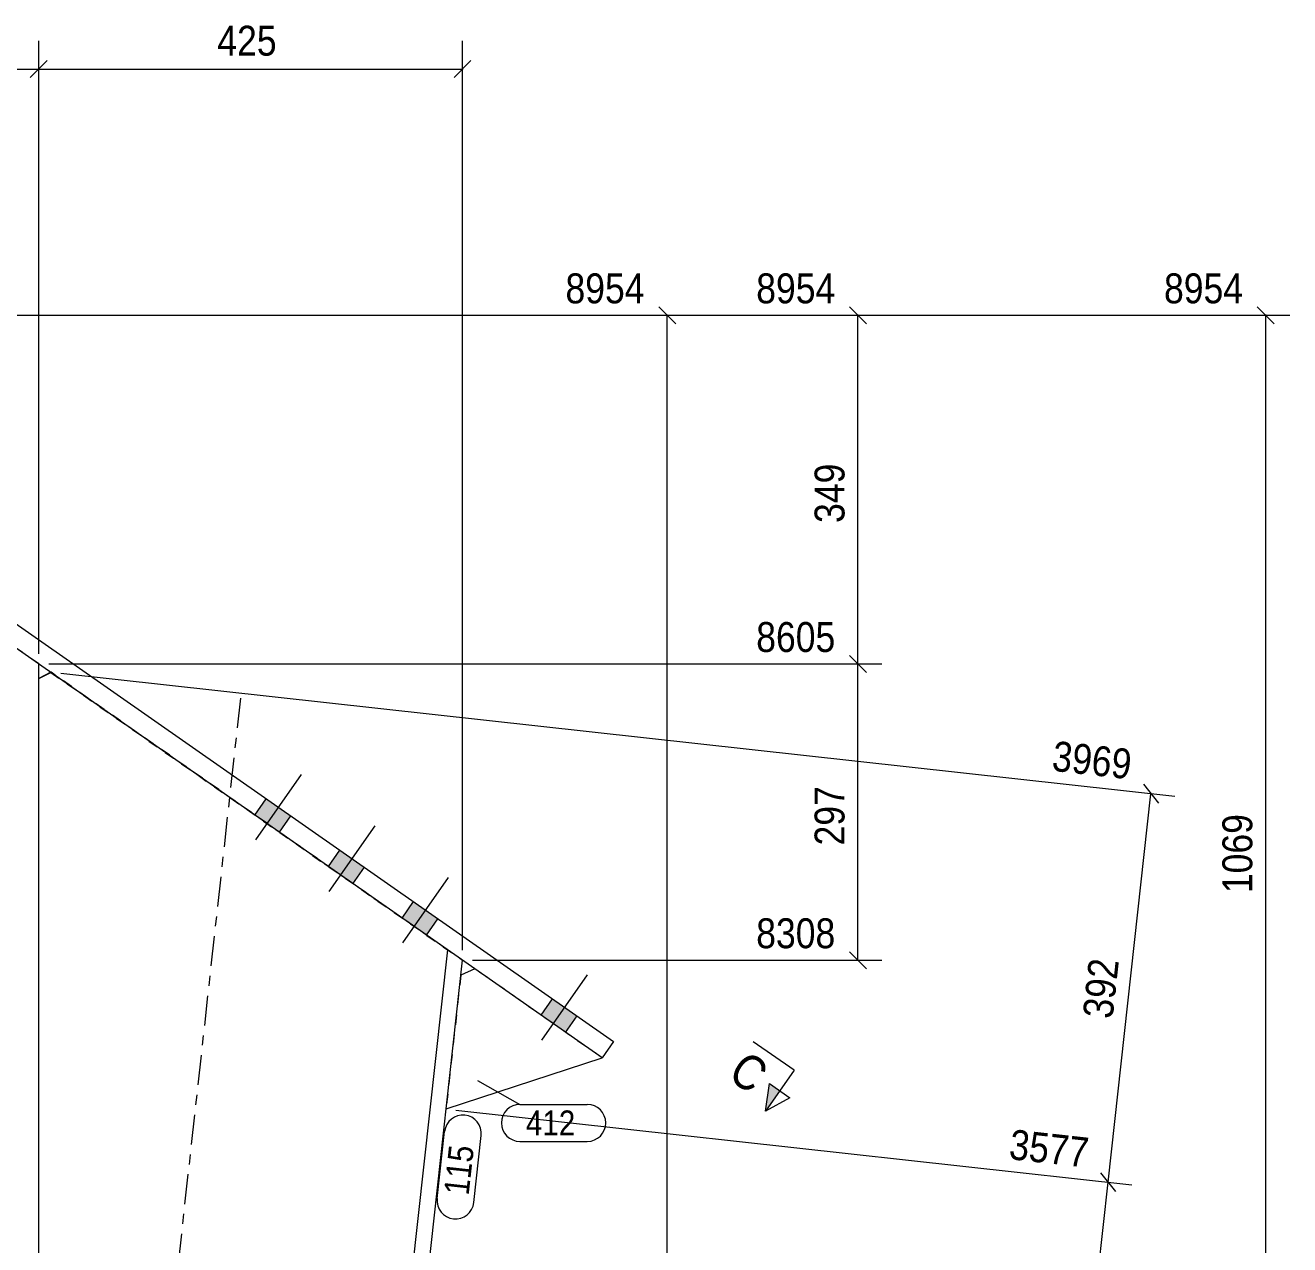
# Model space of a CAD drawing. Header units: millimetres. Extents: x 2 to 579, y 1 to 825.
# Drawn here: x 251.6 to 378.4, y 605.3 to 727.5 of the extents above; entities that cross this region are included whole.
import ezdxf

# ---------------------------------------------------------------- set-up
doc = ezdxf.new("R2010")
doc.units = ezdxf.units.MM
for name, pattern in [('XKITLINE00', [0]), ('XKITLINE01', [4, 1, -1, 1, -1]), ('XKITLINE03', [6, 3, -1, 1, -1])]:
    doc.linetypes.add(name, pattern=pattern)
for name, color, linetype, lineweight in [('Bolt', 3, 'Continuous', 0), ('Dimensions', 7, 'Continuous', 0), ('Part', 2, 'Continuous', 0), ('PartMark', 7, 'Continuous', 0), ('Section', 6, 'Continuous', 0)]:
    doc.layers.add(name, color=color, linetype=linetype, lineweight=lineweight)
doc.styles.add('ARIAL', font='ARIAL.TTF')

# ---------------------------------------------------------------- blocks, each defined once
blk = doc.blocks.new('*A5')
at = {"layer": 'Bolt'}
for points in [[(200.36, 702.66), (199.22, 701.02), (196.76, 702.74), (197.91, 704.38)], [(200.36, 702.66), (199.22, 701.02), (196.76, 702.74), (197.91, 704.38)], [(216.76, 691.2), (215.61, 689.56), (213.15, 691.28), (214.3, 692.92)], [(216.76, 691.2), (215.61, 689.56), (213.15, 691.28), (214.3, 692.92)], [(224.13, 686.05), (222.99, 684.41), (220.53, 686.12), (221.67, 687.76)], [(224.13, 686.05), (222.99, 684.41), (220.53, 686.12), (221.67, 687.76)], [(231.51, 680.89), (230.36, 679.25), (227.91, 680.97), (229.05, 682.61)], [(231.51, 680.89), (230.36, 679.25), (227.91, 680.97), (229.05, 682.61)], [(238.89, 675.73), (237.74, 674.09), (235.28, 675.81), (236.43, 677.45)], [(238.89, 675.73), (237.74, 674.09), (235.28, 675.81), (236.43, 677.45)], [(278.23, 648.23), (277.08, 646.6), (274.62, 648.31), (275.77, 649.95)], [(278.23, 648.23), (277.08, 646.6), (274.62, 648.31), (275.77, 649.95)], [(285.61, 643.08), (284.46, 641.44), (282, 643.16), (283.15, 644.8)], [(285.61, 643.08), (284.46, 641.44), (282, 643.16), (283.15, 644.8)], [(292.98, 637.92), (291.84, 636.28), (289.38, 638), (290.52, 639.64)], [(292.98, 637.92), (291.84, 636.28), (289.38, 638), (290.52, 639.64)], [(306.92, 628.18), (305.77, 626.54), (303.31, 628.26), (304.46, 629.9)], [(306.92, 628.18), (305.77, 626.54), (303.31, 628.26), (304.46, 629.9)]]:
    blk.add_hatch(color=3, dxfattribs=at).paths.add_polyline_path(points, flags=17)
at = {"layer": 'Bolt', "color": 3, "linetype": 'XKITLINE00', "lineweight": 0}
for p, q in [((196.84, 700.24), (201.43, 706.8)), ((196.84, 700.24), (201.43, 706.8)), ((196.76, 702.74), (197.91, 704.38)), ((196.76, 702.74), (197.91, 704.38)), ((199.22, 701.02), (200.36, 702.66)), ((199.22, 701.02), (200.36, 702.66)), ((213.24, 688.78), (217.82, 695.34)), ((213.24, 688.78), (217.82, 695.34)), ((213.15, 691.28), (214.3, 692.92)), ((213.15, 691.28), (214.3, 692.92)), ((215.61, 689.56), (216.76, 691.2)), ((215.61, 689.56), (216.76, 691.2)), ((220.61, 683.63), (225.2, 690.18)), ((220.61, 683.63), (225.2, 690.18)), ((220.53, 686.12), (221.67, 687.76)), ((220.53, 686.12), (221.67, 687.76)), ((222.99, 684.41), (224.13, 686.05)), ((222.99, 684.41), (224.13, 686.05)), ((227.99, 678.47), (232.57, 685.03)), ((227.99, 678.47), (232.57, 685.03)), ((227.91, 680.97), (229.05, 682.61)), ((227.91, 680.97), (229.05, 682.61)), ((230.36, 679.25), (231.51, 680.89)), ((230.36, 679.25), (231.51, 680.89)), ((235.37, 673.31), (239.95, 679.87)), ((235.37, 673.31), (239.95, 679.87)), ((235.28, 675.81), (236.43, 677.45)), ((235.28, 675.81), (236.43, 677.45)), ((237.74, 674.09), (238.89, 675.73)), ((237.74, 674.09), (238.89, 675.73)), ((274.71, 645.82), (279.29, 652.37)), ((274.71, 645.82), (279.29, 652.37)), ((274.62, 648.31), (275.77, 649.95)), ((274.62, 648.31), (275.77, 649.95)), ((277.08, 646.6), (278.23, 648.23)), ((277.08, 646.6), (278.23, 648.23)), ((282.08, 640.66), (286.67, 647.22)), ((282.08, 640.66), (286.67, 647.22)), ((282, 643.16), (283.15, 644.8)), ((282, 643.16), (283.15, 644.8)), ((284.46, 641.44), (285.61, 643.08)), ((284.46, 641.44), (285.61, 643.08)), ((289.46, 635.5), (294.04, 642.06)), ((289.46, 635.5), (294.04, 642.06)), ((289.38, 638), (290.52, 639.64)), ((289.38, 638), (290.52, 639.64)), ((291.84, 636.28), (292.98, 637.92)), ((291.84, 636.28), (292.98, 637.92)), ((303.4, 625.76), (307.98, 632.32)), ((303.4, 625.76), (307.98, 632.32)), ((303.31, 628.26), (304.46, 629.9)), ((303.31, 628.26), (304.46, 629.9)), ((305.77, 626.54), (306.92, 628.18)), ((305.77, 626.54), (306.92, 628.18))]:
    blk.add_line(p, q, dxfattribs=at)
blk = doc.blocks.new('*A15')
at = {"layer": 'Part', "color": 2, "linetype": 'XKITLINE00', "lineweight": 0}
for p, q in [((193.13, 705.28), (194.27, 706.92)), ((194.27, 706.92), (310.58, 625.62)), ((309.44, 623.98), (193.13, 705.28)), ((310.58, 625.62), (309.44, 623.98))]:
    blk.add_line(p, q, dxfattribs=at)
blk = doc.blocks.new('*A16')
at = {"layer": 'Part', "color": 7, "linetype": 'XKITLINE01', "lineweight": 0}
blk.add_line((252.96, 663.46), (202.96, 698.4), dxfattribs=at)
at = {"layer": 'Part', "color": 2, "linetype": 'XKITLINE00', "lineweight": 0}
blk.add_line((252.96, 158.66), (252.96, 663.46), dxfattribs=at)
blk = doc.blocks.new('*A29')
at = {"layer": 'Part', "color": 2, "linetype": 'XKITLINE00', "lineweight": 0}
for p, q in [((254.16, 662.62), (252.96, 661.99)), ((252.96, 661.99), (254.17, 662.61)), ((293.94, 634.81), (252.96, 263.46)), ((254.55, 263.28), (295.44, 633.77))]:
    blk.add_line(p, q, dxfattribs=at)
at = {"layer": 'Part', "color": 7, "linetype": 'XKITLINE01', "lineweight": 0}
for p, q in [((252.96, 661.99), (252.96, 661.99)), ((252.96, 263.46), (252.96, 661.99)), ((252.96, 661.99), (252.96, 661.99)), ((254.19, 662.63), (254.16, 662.62)), ((254.19, 662.63), (254.17, 662.61)), ((254.17, 662.61), (295.44, 633.77)), ((293.94, 634.81), (254.19, 662.63))]:
    blk.add_line(p, q, dxfattribs=at)
at = {"layer": 'Part', "color": 7, "linetype": 'XKITLINE03', "lineweight": 0}
blk.add_line((273.18, 660.03), (251.86, 466.84), dxfattribs=at)
blk = doc.blocks.new('*A30')
at = {"layer": 'Part', "color": 2, "linetype": 'XKITLINE00', "lineweight": 0}
for p, q in [((296.67, 632.91), (295.27, 632.28)), ((293.79, 618.86), (309.44, 623.98))]:
    blk.add_line(p, q, dxfattribs=at)
at = {"layer": 'Part', "color": 7, "linetype": 'XKITLINE01', "lineweight": 0}
for p, q in [((309.44, 623.98), (296.67, 632.91)), ((295.27, 632.28), (293.79, 618.86))]:
    blk.add_line(p, q, dxfattribs=at)
blk = doc.blocks.new('*A100')
at = {"layer": 'PartMark', "color": 7, "linetype": 'XKITLINE00', "lineweight": 0}
for p, q in [((296.95, 621.7), (301.19, 619.31)), ((301.19, 619.31), (307.95, 619.31)), ((301.19, 615.61), (307.95, 615.61))]:
    blk.add_line(p, q, dxfattribs=at)
for centre, start, end in [((301.19, 617.46), 90, 270), ((307.95, 617.46), 270, 90)]:
    blk.add_arc(centre, 1.85, start, end, dxfattribs=at)
at = {"layer": 'PartMark', "color": 3, "style": 'ARIAL', "width": 0.85}
blk.add_text('412', height=2.5, dxfattribs=at).set_placement((301.79, 616.21))
blk = doc.blocks.new('*A101')
at = {"layer": 'PartMark', "color": 7, "linetype": 'XKITLINE00', "lineweight": 0}
for p, q in [((292.9, 609.89), (293.64, 616.61)), ((296.58, 609.48), (297.32, 616.2))]:
    blk.add_line(p, q, dxfattribs=at)
for centre, start, end in [((295.48, 616.41), 353.7025, 173.7025), ((294.74, 609.69), 173.7025, 353.7025)]:
    blk.add_arc(centre, 1.85, start, end, dxfattribs=at)
at = {"layer": 'PartMark', "color": 3, "style": 'ARIAL', "width": 0.85}
blk.add_text('115', height=2.5, rotation=83.7034, dxfattribs=at).set_placement((296.05, 610.15))
blk = doc.blocks.new('*A113')
at = {"layer": 'Section'}
blk.add_hatch(color=3, dxfattribs=at).paths.add_polyline_path([(327.24, 620.69), (325.81, 618.64), (326.21, 621.4)], flags=17)
at = {"layer": 'Section', "color": 1, "linetype": 'XKITLINE00', "lineweight": 0}
for q in [(324.57, 625.6), (325.81, 618.64)]:
    blk.add_line((328.67, 622.74), q, dxfattribs=at)
at = {"layer": 'Section', "color": 3, "linetype": 'XKITLINE00', "lineweight": 0}
for p, q in [((325.81, 618.64), (326.21, 621.4)), ((326.21, 621.4), (328.26, 619.97)), ((328.26, 619.97), (325.81, 618.64))]:
    blk.add_line(p, q, dxfattribs=at)
at = {"layer": 'Section', "color": 7, "style": 'ARIAL', "width": 0.85}
blk.add_text('C', height=3.5, rotation=-34.9504, dxfattribs=at).set_placement((321.9, 621.98))
blk = doc.blocks.new('*A123')
at = {"layer": 'Dimensions', "color": 7, "linetype": 'XKITLINE00', "lineweight": 0}
for p, q in [((227.96, 681.93), (227.96, 725.92)), ((252.96, 664.46), (252.96, 725.92)), ((228.81, 723.92), (227.11, 722.22)), ((253.81, 723.92), (252.11, 722.22)), ((227.96, 723.07), (252.96, 723.07))]:
    blk.add_line(p, q, dxfattribs=at)
at = {"layer": 'Dimensions', "color": 3}
for p in [(227.96, 723.07), (252.96, 723.07)]:
    blk.add_point(p, dxfattribs=at)
at = {"layer": 'Dimensions', "color": 3, "style": 'ARIAL', "width": 0.85}
blk.add_text('250', height=3, dxfattribs=at).set_placement((237.12, 724.42))
blk = doc.blocks.new('*A124')
at = {"layer": 'Dimensions', "color": 7, "linetype": 'XKITLINE00', "lineweight": 0}
for p, q in [((252.96, 664.46), (252.96, 725.92)), ((295.44, 634.77), (295.44, 725.92)), ((253.81, 723.92), (252.11, 722.22)), ((296.28, 723.92), (294.59, 722.22)), ((252.96, 723.07), (295.44, 723.07))]:
    blk.add_line(p, q, dxfattribs=at)
at = {"layer": 'Dimensions', "color": 3}
for p in [(252.96, 723.07), (295.44, 723.07)]:
    blk.add_point(p, dxfattribs=at)
at = {"layer": 'Dimensions', "color": 3, "style": 'ARIAL', "width": 0.85}
blk.add_text('425', height=3, dxfattribs=at).set_placement((270.86, 724.42))
blk = doc.blocks.new('*A125')
at = {"layer": 'Dimensions', "color": 7, "linetype": 'XKITLINE00', "lineweight": 0}
for p, q in [((334.23, 664.31), (335.92, 662.61)), ((253.96, 663.46), (337.48, 663.46)), ((335.08, 633.77), (335.08, 663.46)), ((296.44, 633.77), (337.48, 633.77)), ((334.23, 634.62), (335.92, 632.92))]:
    blk.add_line(p, q, dxfattribs=at)
at = {"layer": 'Dimensions', "color": 3}
for p in [(335.08, 663.46), (335.08, 633.77)]:
    blk.add_point(p, dxfattribs=at)
at = {"layer": 'Dimensions', "color": 3, "style": 'ARIAL', "width": 0.85}
for s, p in [('8605', (324.88, 664.66)), ('8308', (324.88, 634.97))]:
    blk.add_text(s, height=3, dxfattribs=at).set_placement(p)
blk.add_text('297', height=3, rotation=90.0002, dxfattribs=at).set_placement((333.73, 645.27))
blk = doc.blocks.new('*A126')
at = {"layer": 'Dimensions', "color": 7, "linetype": 'XKITLINE00', "lineweight": 0}
for p, q in [((203.96, 698.4), (337.48, 698.4)), ((334.23, 699.25), (335.92, 697.56)), ((335.08, 663.46), (335.08, 698.4)), ((334.23, 664.31), (335.92, 662.61)), ((253.96, 663.46), (337.48, 663.46))]:
    blk.add_line(p, q, dxfattribs=at)
at = {"layer": 'Dimensions', "color": 3}
for p in [(335.08, 698.4), (335.08, 663.46)]:
    blk.add_point(p, dxfattribs=at)
at = {"layer": 'Dimensions', "color": 3, "style": 'ARIAL', "width": 0.85}
blk.add_text('8954', height=3, dxfattribs=at).set_placement((324.88, 699.6))
blk.add_text('349', height=3, rotation=90.0002, dxfattribs=at).set_placement((333.73, 677.59))
blk = doc.blocks.new('*A130')
at = {"layer": 'Dimensions', "color": 7, "linetype": 'XKITLINE00', "lineweight": 0}
for p, q in [((203.96, 698.4), (378.36, 698.4)), ((375.11, 699.25), (376.81, 697.56)), ((375.96, 591.48), (375.96, 698.4))]:
    blk.add_line(p, q, dxfattribs=at)
at = {"layer": 'Dimensions', "color": 3}
blk.add_point((375.96, 698.4), dxfattribs=at)
at = {"layer": 'Dimensions', "color": 3, "style": 'ARIAL', "width": 0.85}
blk.add_text('8954', height=3, dxfattribs=at).set_placement((365.76, 699.6))
blk.add_text('1069', height=3, rotation=90.0002, dxfattribs=at).set_placement((374.61, 640.49))
blk = doc.blocks.new('*A133')
at = {"layer": 'Dimensions', "color": 7, "linetype": 'XKITLINE00', "lineweight": 0}
for p, q in [((203.96, 698.4), (318.36, 698.4)), ((315.11, 699.25), (316.81, 697.56)), ((315.96, 314.34), (315.96, 698.4))]:
    blk.add_line(p, q, dxfattribs=at)
at = {"layer": 'Dimensions', "color": 3}
blk.add_point((315.96, 698.4), dxfattribs=at)
at = {"layer": 'Dimensions', "color": 3, "style": 'ARIAL', "width": 0.85}
blk.add_text('8954', height=3, dxfattribs=at).set_placement((305.76, 699.6))
blk = doc.blocks.new('*A143')
at = {"layer": 'Dimensions', "color": 7, "linetype": 'XKITLINE00', "lineweight": 0}
for p, q in [((294.78, 618.75), (362.54, 611.27)), ((359.4, 612.47), (360.9, 610.6)), ((320.91, 255.96), (360.15, 611.53))]:
    blk.add_line(p, q, dxfattribs=at)
at = {"layer": 'Dimensions', "color": 3}
blk.add_point((360.15, 611.53), dxfattribs=at)
at = {"layer": 'Dimensions', "color": 3, "style": 'ARIAL', "width": 0.85}
blk.add_text('3577', height=3, rotation=-6.2968, dxfattribs=at).set_placement((350.14, 613.85))
blk = doc.blocks.new('*A144')
at = {"layer": 'Dimensions', "color": 7, "linetype": 'XKITLINE00', "lineweight": 0}
for p, q in [((255.18, 662.52), (366.83, 650.2)), ((360.15, 611.53), (364.45, 650.46)), ((363.7, 651.4), (365.2, 649.52)), ((294.78, 618.75), (362.54, 611.27)), ((359.4, 612.47), (360.9, 610.6))]:
    blk.add_line(p, q, dxfattribs=at)
at = {"layer": 'Dimensions', "color": 3}
for p in [(364.45, 650.46), (360.15, 611.53)]:
    blk.add_point(p, dxfattribs=at)
at = {"layer": 'Dimensions', "color": 3, "style": 'ARIAL', "width": 0.85}
for s, rotation, p in [('3969', -6.2968, (354.44, 652.77)), ('392', 83.7034, (360.59, 627.83))]:
    blk.add_text(s, height=3, rotation=rotation, dxfattribs=at).set_placement(p)

msp = doc.modelspace()

# ---------------------------------------------------------------- block references
at = {"lineweight": 0}
for name in ['*A113', '*A123', '*A124', '*A15', '*A5', '*A126', '*A130', '*A133', '*A125', '*A29', '*A144', '*A30', '*A100', '*A143', '*A101']:
    msp.add_blockref(name, (0, 0), dxfattribs=at)
at = {"layer": 'Part', "lineweight": 0}
msp.add_blockref('*A16', (0, 0), dxfattribs=at)

doc.saveas('drawing.dxf')
